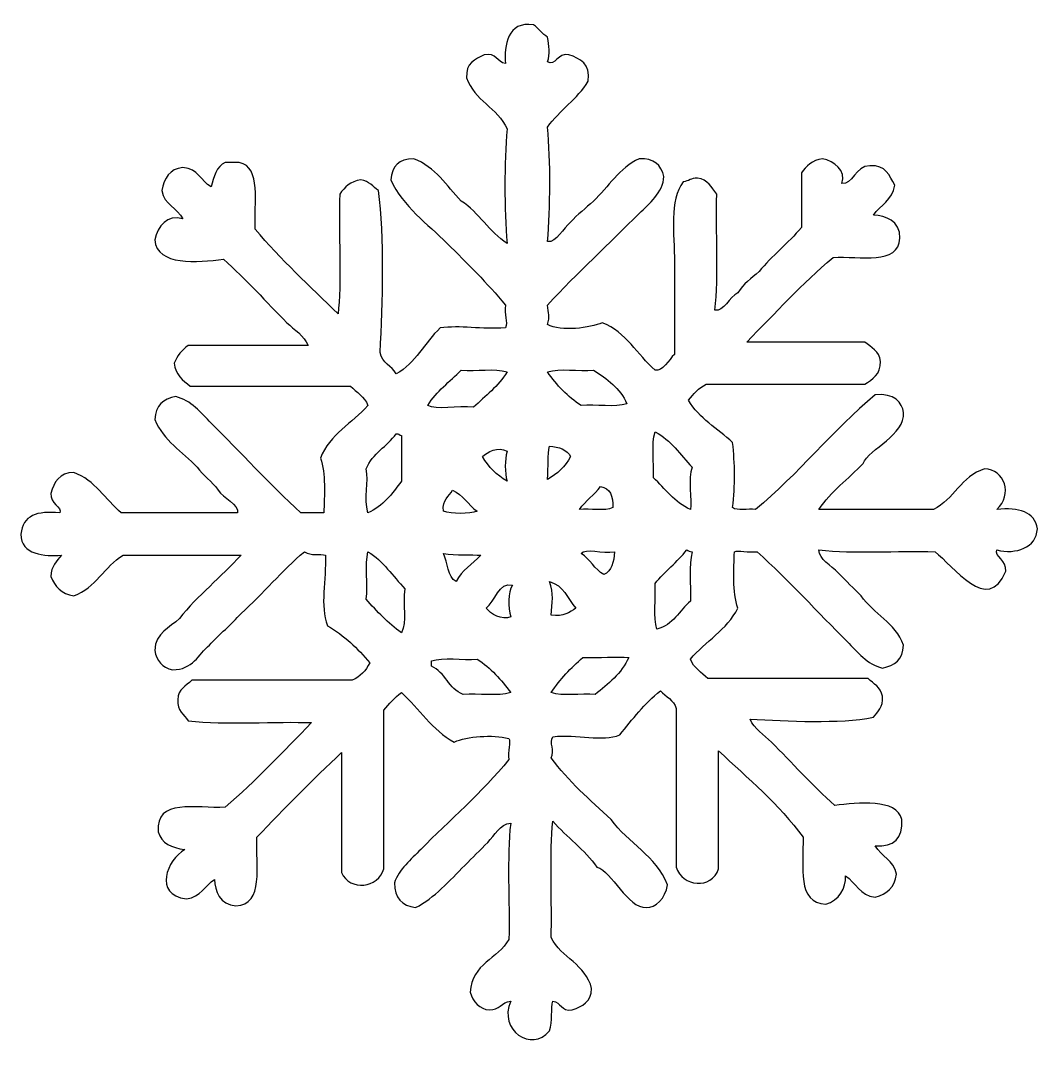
# Model space of a CAD drawing. Header units: centimetres. Extents: x -162 to 48, y -78 to 11.
# Drawn here: x 37.61 to 47.25, y -25.77 to -15.99 of the extents above; entities that cross this region are included whole.
import ezdxf

# ---------------------------------------------------------------- set-up
doc = ezdxf.new("R2010")
doc.units = ezdxf.units.CM
doc.header["$MEASUREMENT"] = 0
doc.layers.add('layer 1', color=7, linetype='Continuous')

msp = doc.modelspace()

# ---------------------------------------------------------------- linework, layer by layer
at = {"layer": 'layer 1', "color": 140}
for points, knots in [([(42.60287, -16.38323), (42.67489, -16.43207), (42.70093, -16.29164), (42.80388, -16.3161), (42.80388, -16.3161), (42.91228, -16.35193), (43.01006, -16.39911), (42.98753, -16.5666), (42.98753, -16.5666), (42.88532, -16.7376), (42.71561, -16.84083), (42.60287, -17.00112), (42.60287, -17.00112), (42.6315, -17.32752), (42.62928, -17.76001), (42.60287, -18.08677), (42.60287, -18.08677), (42.68172, -18.09813), (42.7543, -17.95972), (42.8205, -17.90275), (42.8205, -17.90275), (42.88495, -17.82842), (42.96574, -17.77016), (43.03711, -17.70202), (43.03711, -17.70202), (43.183, -17.5698), (43.27912, -17.38707), (43.47126, -17.30176), (43.47126, -17.30176), (43.61299, -17.29363), (43.6791, -17.36067), (43.70551, -17.46851), (43.70551, -17.46851), (43.69794, -17.62391), (43.56277, -17.72778), (43.47126, -17.81928), (43.47126, -17.81928), (43.18725, -18.10339), (42.88495, -18.3815), (42.60287, -18.6874), (42.60287, -18.6874), (42.61072, -18.7656), (42.62531, -18.79912), (42.60287, -18.87142), (42.60287, -18.87142), (42.72992, -18.94113), (43.00812, -18.9066), (43.12077, -18.8548), (43.12077, -18.8548), (43.34883, -18.94436), (43.4527, -19.1571), (43.62177, -19.30529), (43.62177, -19.30529), (43.69018, -19.32385), (43.75103, -19.20529), (43.80551, -19.15516), (43.80551, -19.15516), (43.80551, -19.15516), (43.80551, -18.28677), (43.80551, -18.28677), (43.80551, -18.28677), (43.80551, -18.00146), (43.75436, -17.69722), (43.88889, -17.51902), (43.88889, -17.51902), (43.94198, -17.51606), (43.96275, -17.48088), (44.0224, -17.48513), (44.0224, -17.48513), (44.12276, -17.49649), (44.15563, -17.57442), (44.20642, -17.63526), (44.20642, -17.63526), (44.19469, -17.99749), (44.22793, -18.40366), (44.18915, -18.73753), (44.18915, -18.73753), (44.27188, -18.75452), (44.32433, -18.60855), (44.40641, -18.57078), (44.40641, -18.57078), (44.45692, -18.48768), (44.53642, -18.43367), (44.60677, -18.37042), (44.60677, -18.37042), (44.73124, -18.22158), (44.88331, -18.10145), (45.00805, -17.95289), (45.00805, -17.95289), (45.00805, -17.95289), (45.00805, -17.43499), (45.00805, -17.43499), (45.00805, -17.43499), (45.05496, -17.3711), (45.10906, -17.31413), (45.20805, -17.30176), (45.20805, -17.30176), (45.3182, -17.32226), (45.4374, -17.41348), (45.39142, -17.53564), (45.39142, -17.53564), (45.49308, -17.55484), (45.51884, -17.36464), (45.65891, -17.36824), (45.65891, -17.36824), (45.80802, -17.35845), (45.84385, -17.46168), (45.89279, -17.55189), (45.89279, -17.55189), (45.87349, -17.69454), (45.75761, -17.73988), (45.69242, -17.8359), (45.69242, -17.8359), (45.80544, -17.84274), (45.94588, -17.88382), (45.94255, -18.05316), (45.94255, -18.05316), (45.93018, -18.31317), (45.5651, -18.22093), (45.30841, -18.23691), (45.30841, -18.23691), (45.01655, -18.48482), (44.75922, -18.76754), (44.49016, -19.03817), (44.49016, -19.03817), (44.79827, -19.03983), (45.24581, -19.03752), (45.60905, -19.03817), (45.60905, -19.03817), (45.67026, -19.0884), (45.74847, -19.12164), (45.7589, -19.22191), (45.7589, -19.22191), (45.76214, -19.3473), (45.68199, -19.38968), (45.60905, -19.43917), (45.60905, -19.43917), (45.60905, -19.43917), (44.10614, -19.43917), (44.10614, -19.43917), (44.10614, -19.43917), (44.03283, -19.47177), (43.98657, -19.53104), (43.93902, -19.58931), (43.93902, -19.58931), (44.03579, -19.7652), (44.21814, -19.85578), (44.35627, -19.99031), (44.35627, -19.99031), (44.37945, -20.19224), (44.38074, -20.39556), (44.35627, -20.60792), (44.35627, -20.60792), (44.40087, -20.64079), (44.50253, -20.61799), (44.57353, -20.62482), (44.57353, -20.62482), (44.98008, -20.29094), (45.30352, -19.87406), (45.70932, -19.53954), (45.70932, -19.53954), (45.88752, -19.51932), (45.96767, -19.61414), (45.97616, -19.70629), (45.97616, -19.70629), (45.99565, -19.91635), (45.65272, -20.04958), (45.5927, -20.19067), (45.5927, -20.19067), (45.45273, -20.33499), (45.28884, -20.45576), (45.17481, -20.62482), (45.17481, -20.62482), (45.17481, -20.62482), (46.25981, -20.62482), (46.25981, -20.62482), (46.25981, -20.62482), (46.45565, -20.53101), (46.52333, -20.30923), (46.74483, -20.24081), (46.74483, -20.24081), (46.93375, -20.24182), (47.01712, -20.48706), (46.86145, -20.62482), (46.86145, -20.62482), (47.07022, -20.60561), (47.22072, -20.64402), (47.24546, -20.80884), (47.24546, -20.80884), (47.23734, -20.98806), (47.04058, -21.05481), (46.86145, -21.00883), (46.86145, -21.00883), (46.83412, -21.07079), (46.95951, -21.10661), (46.9452, -21.20956), (46.9452, -21.20956), (46.77909, -21.63069), (46.44189, -21.15481), (46.2768, -21.02582), (46.2768, -21.02582), (45.91421, -21.01539), (45.5097, -21.04696), (45.17481, -21.00883), (45.17481, -21.00883), (45.17813, -21.09876), (45.28884, -21.1561), (45.35855, -21.22618), (45.35855, -21.22618), (45.43186, -21.2994), (45.50711, -21.38019), (45.57553, -21.44307), (45.57553, -21.44307), (45.69242, -21.61574), (45.90091, -21.6968), (45.97616, -21.91083), (45.97616, -21.91083), (45.97284, -22.04628), (45.89343, -22.1063), (45.77617, -22.12809), (45.77617, -22.12809), (45.63481, -22.09587), (45.53638, -21.97177), (45.44229, -21.87731), (45.44229, -21.87731), (45.16705, -21.60272), (44.8882, -21.2994), (44.58978, -21.02582), (44.58978, -21.02582), (44.51038, -21.0369), (44.40641, -21.00855), (44.37317, -21.02582), (44.37317, -21.02582), (44.368, -21.19027), (44.35332, -21.40854), (44.40641, -21.56034), (44.40641, -21.56034), (44.30254, -21.76753), (44.0983, -21.87565), (43.95592, -22.04434), (43.95592, -22.04434), (43.98851, -22.12874), (44.0621, -22.1714), (44.12276, -22.22809), (44.12276, -22.22809), (44.12276, -22.22809), (45.64229, -22.22809), (45.64229, -22.22809), (45.64229, -22.22809), (45.69178, -22.27822), (45.76278, -22.30759), (45.77617, -22.39521), (45.77617, -22.39521), (45.7866, -22.50075), (45.72954, -22.53814), (45.69242, -22.59548), (45.69242, -22.59548), (45.36898, -22.65808), (44.87352, -22.63131), (44.52303, -22.6121), (44.52303, -22.6121), (44.56051, -22.70785), (44.65626, -22.76196), (44.72404, -22.82936), (44.72404, -22.82936), (44.91489, -23.02058), (45.11063, -23.23978), (45.32466, -23.43072), (45.32466, -23.43072), (45.54192, -23.40589), (45.91421, -23.3623), (45.95982, -23.56424), (45.95982, -23.56424), (45.97127, -23.74272), (45.88752, -23.82609), (45.70932, -23.81437), (45.70932, -23.81437), (45.76703, -23.91215), (45.88494, -23.95056), (45.90931, -24.08149), (45.90931, -24.08149), (45.89473, -24.20623), (45.81947, -24.26975), (45.70932, -24.29911), (45.70932, -24.29911), (45.56085, -24.286), (45.52567, -24.15932), (45.42567, -24.09838), (45.42567, -24.09838), (45.43408, -24.21435), (45.36575, -24.33429), (45.24165, -24.3655), (45.24165, -24.3655), (44.96346, -24.35996), (45.02957, -24.01011), (45.0244, -23.73136), (45.0244, -23.73136), (44.79569, -23.41992), (44.50253, -23.17275), (44.22276, -22.91274), (44.22276, -22.91274), (44.22276, -22.91274), (44.22276, -24.032), (44.22276, -24.032), (44.22276, -24.032), (44.16053, -24.22968), (43.87614, -24.20263), (43.82204, -24.01501), (43.82204, -24.01501), (43.82471, -23.50921), (43.82111, -23.04505), (43.82204, -22.5121), (43.82204, -22.5121), (43.79766, -22.43104), (43.72306, -22.39909), (43.6719, -22.34498), (43.6719, -22.34498), (43.52112, -22.4616), (43.40682, -22.61441), (43.28752, -22.76233), (43.28752, -22.76233), (43.12077, -22.82807), (42.88172, -22.75475), (42.65338, -22.77885), (42.65338, -22.77885), (42.61589, -22.84044), (42.67323, -22.90692), (42.63639, -22.97986), (42.63639, -22.97986), (42.79899, -23.201), (43.00415, -23.38022), (43.20414, -23.56424), (43.20414, -23.56424), (43.36702, -23.78537), (43.62924, -23.90753), (43.73838, -24.18213), (43.73838, -24.18213), (43.72112, -24.31767), (43.62629, -24.3981), (43.53839, -24.39911), (43.53839, -24.39911), (43.35788, -24.40133), (43.21522, -24.0584), (43.07091, -24.01501), (43.07091, -24.01501), (42.953, -23.84927), (42.78468, -23.7333), (42.65338, -23.58086), (42.65338, -23.58086), (42.6182, -23.85702), (42.64682, -24.38184), (42.63639, -24.68313), (42.63639, -24.68313), (42.73288, -24.87629), (42.96473, -24.9339), (43.02049, -25.16714), (43.02049, -25.16714), (43.01717, -25.29188), (42.9325, -25.33555), (42.83703, -25.36778), (42.83703, -25.36778), (42.72992, -25.38541), (42.73057, -25.29585), (42.65338, -25.2844), (42.65338, -25.2844), (42.6302, -25.35309), (42.65532, -25.4746), (42.61977, -25.56814), (42.61977, -25.56814), (42.45237, -25.77109), (42.13253, -25.56454), (42.25275, -25.2844), (42.25275, -25.2844), (42.16863, -25.29613), (42.14195, -25.37101), (42.05174, -25.36778), (42.05174, -25.36778), (41.95987, -25.36454), (41.89542, -25.29123), (41.86836, -25.20065), (41.86836, -25.20065), (41.88563, -24.92836), (42.13124, -24.88506), (42.23548, -24.69975), (42.23548, -24.69975), (42.24619, -24.33716), (42.21424, -23.93228), (42.25275, -23.59748), (42.25275, -23.59748), (42.15275, -23.60496), (42.10224, -23.71474), (42.03549, -23.78113), (42.03549, -23.78113), (41.9631, -23.85352), (41.8908, -23.92581), (41.81823, -23.99839), (41.81823, -23.99839), (41.67354, -24.14307), (41.53089, -24.30752), (41.35047, -24.39911), (41.35047, -24.39911), (41.22471, -24.37981), (41.14983, -24.31084), (41.15048, -24.16523), (41.15048, -24.16523), (41.19313, -24.03495), (41.31003, -23.9404), (41.40061, -23.84798), (41.40061, -23.84798), (41.67031, -23.57301), (41.98101, -23.3082), (42.23548, -22.99611), (42.23548, -22.99611), (42.22375, -22.91994), (42.25469, -22.82714), (42.23548, -22.79584), (42.23548, -22.79584), (42.0775, -22.75679), (41.83873, -22.77599), (41.71786, -22.82936), (41.71786, -22.82936), (41.50448, -22.71994), (41.38888, -22.51275), (41.21723, -22.3616), (41.21723, -22.3616), (41.15398, -22.41054), (41.09868, -22.46584), (41.05011, -22.52872), (41.05011, -22.52872), (41.05011, -22.52872), (41.05011, -24.032), (41.05011, -24.032), (41.05011, -24.032), (41.00191, -24.21343), (40.72371, -24.24861), (40.64911, -24.06487), (40.64911, -24.06487), (40.64911, -24.06487), (40.64911, -22.92973), (40.64911, -22.92973), (40.64911, -22.92973), (40.37451, -23.18927), (40.10813, -23.45704), (39.84757, -23.73136), (39.84757, -23.73136), (39.83584, -24.00328), (39.91885, -24.3704), (39.64748, -24.38249), (39.64748, -24.38249), (39.49966, -24.37427), (39.44463, -24.24141), (39.44656, -24.13199), (39.44656, -24.13199), (39.35506, -24.19025), (39.31333, -24.29939), (39.17945, -24.31564), (39.17945, -24.31564), (38.85665, -24.27594), (39.00032, -23.94529), (39.16255, -23.84798), (39.16255, -23.84798), (39.04067, -23.83099), (38.94067, -23.79193), (38.9127, -23.68085), (38.9127, -23.68085), (38.88112, -23.36), (39.27298, -23.46295), (39.54721, -23.44725), (39.54721, -23.44725), (39.83713, -23.19712), (40.09862, -22.91929), (40.36546, -22.64571), (40.36546, -22.64571), (40.04424, -22.63334), (39.54462, -22.66778), (39.19671, -22.62872), (39.19671, -22.62872), (39.15729, -22.56815), (39.08988, -22.53491), (39.09635, -22.42845), (39.09635, -22.42845), (39.09838, -22.32448), (39.17843, -22.29946), (39.22958, -22.24471), (39.22958, -22.24471), (39.22958, -22.24471), (40.7491, -22.24471), (40.7491, -22.24471), (40.7491, -22.24471), (40.82639, -22.20981), (40.88206, -22.1545), (40.91623, -22.07795), (40.91623, -22.07795), (40.80321, -21.94047), (40.67395, -21.81961), (40.51596, -21.72709), (40.51596, -21.72709), (40.44358, -21.5379), (40.50258, -21.29359), (40.49897, -21.05934), (40.49897, -21.05934), (40.44561, -21.04272), (40.35863, -21.06949), (40.29834, -21.02582), (40.29834, -21.02582), (40.08274, -21.20495), (39.90712, -21.42553), (39.69706, -21.61047), (39.69706, -21.61047), (39.60455, -21.71795), (39.49218, -21.80594), (39.3967, -21.91083), (39.3967, -21.91083), (39.29089, -21.99938), (39.24195, -22.146), (39.04621, -22.14471), (39.04621, -22.14471), (38.95111, -22.12218), (38.89543, -22.06096), (38.87881, -21.96097), (38.87881, -21.96097), (38.88629, -21.79034), (39.02211, -21.74796), (39.11297, -21.66006), (39.11297, -21.66006), (39.28627, -21.43855), (39.5088, -21.26589), (39.69706, -21.05934), (39.69706, -21.05934), (39.38821, -21.05675), (38.94233, -21.06063), (38.57817, -21.05934), (38.57817, -21.05934), (38.40228, -21.16718), (38.31918, -21.36819), (38.11069, -21.44307), (38.11069, -21.44307), (37.9938, -21.42682), (37.93129, -21.35545), (37.8938, -21.2597), (37.8938, -21.2597), (37.89509, -21.161), (37.95013, -21.11538), (37.9938, -21.05934), (37.9938, -21.05934), (37.83877, -21.07042), (37.60748, -21.05611), (37.61006, -20.8587), (37.61006, -20.8587), (37.6241, -20.68345), (37.76444, -20.63461), (37.97755, -20.65843), (37.97755, -20.65843), (38.00682, -20.60626), (37.88337, -20.56296), (37.8938, -20.47469), (37.8938, -20.47469), (37.92243, -20.36389), (37.97589, -20.27829), (38.11069, -20.27405), (38.11069, -20.27405), (38.31272, -20.35087), (38.41271, -20.52879), (38.56155, -20.65843), (38.56155, -20.65843), (38.56155, -20.65843), (39.66382, -20.65843), (39.66382, -20.65843), (39.66382, -20.65843), (39.67915, -20.57597), (39.52542, -20.51836), (39.48045, -20.44117), (39.48045, -20.44117), (39.42311, -20.35908), (39.33678, -20.30627), (39.27981, -20.22419), (39.27981, -20.22419), (39.14039, -20.07922), (38.96256, -19.97341), (38.87881, -19.77305), (38.87881, -19.77305), (38.88564, -19.64083), (38.95766, -19.57342), (39.07945, -19.55616), (39.07945, -19.55616), (39.22053, -19.58838), (39.31887, -19.71211), (39.41332, -19.80656), (39.41332, -19.80656), (39.6882, -20.08116), (39.96677, -20.38411), (40.2651, -20.65843), (40.2651, -20.65843), (40.2651, -20.65843), (40.48208, -20.65843), (40.48208, -20.65843), (40.48208, -20.65843), (40.48633, -20.49583), (40.50221, -20.28217), (40.44912, -20.14044), (40.44912, -20.14044), (40.53646, -19.91053), (40.75206, -19.80924), (40.89961, -19.63953), (40.89961, -19.63953), (40.86738, -19.55514), (40.79278, -19.51276), (40.73285, -19.45616), (40.73285, -19.45616), (40.73285, -19.45616), (39.21333, -19.45616), (39.21333, -19.45616), (39.21333, -19.45616), (39.14491, -19.40141), (39.07585, -19.34767), (39.06283, -19.23853), (39.06283, -19.23853), (39.09247, -19.16854), (39.13577, -19.11148), (39.19671, -19.07178), (39.19671, -19.07178), (39.19671, -19.07178), (40.33185, -19.07178), (40.33185, -19.07178), (40.33185, -19.07178), (40.2951, -18.97566), (40.19899, -18.92229), (40.13121, -18.8548), (40.13121, -18.8548), (39.94036, -18.6633), (39.74462, -18.4441), (39.53022, -18.25353), (39.53022, -18.25353), (39.28332, -18.28575), (38.89968, -18.31871), (38.87881, -18.06978), (38.87881, -18.06978), (38.90946, -17.94015), (38.99312, -17.8275), (39.14593, -17.86951), (39.14593, -17.86951), (39.0909, -17.76887), (38.96874, -17.73563), (38.94594, -17.60239), (38.94594, -17.60239), (38.96902, -17.48615), (39.01888, -17.39686), (39.14593, -17.38513), (39.14593, -17.38513), (39.29154, -17.3903), (39.31656, -17.51514), (39.41332, -17.56888), (39.41332, -17.56888), (39.43641, -17.4698), (39.46577, -17.37636), (39.54721, -17.33527), (39.54721, -17.33527), (39.54721, -17.33527), (39.68044, -17.33527), (39.68044, -17.33527), (39.68044, -17.33527), (39.89179, -17.38513), (39.81922, -17.72003), (39.83095, -17.96951), (39.83095, -17.96951), (40.07489, -18.25454), (40.3469, -18.51113), (40.61596, -18.77114), (40.61596, -18.77114), (40.65179, -18.5043), (40.62048, -17.96849), (40.63249, -17.63526), (40.63249, -17.63526), (40.67976, -17.57146), (40.73387, -17.5144), (40.83257, -17.50203), (40.83257, -17.50203), (40.9117, -17.51218), (40.94688, -17.56657), (40.99997, -17.60239), (40.99997, -17.60239), (41.06313, -18.04633), (41.03543, -18.66755), (41.01659, -19.13854), (41.01659, -19.13854), (41.03257, -19.24019), (41.12665, -19.26263), (41.1671, -19.3389), (41.1671, -19.3389), (41.35204, -19.24047), (41.43745, -19.04149), (41.58463, -18.90503), (41.58463, -18.90503), (41.7716, -18.87696), (41.97842, -18.91998), (42.20224, -18.90503), (42.20224, -18.90503), (42.22929, -18.84603), (42.18821, -18.78121), (42.20224, -18.6874), (42.20224, -18.6874), (42.03216, -18.48057), (41.84002, -18.29231), (41.6511, -18.10339), (41.6511, -18.10339), (41.46478, -17.91669), (41.23256, -17.7565), (41.11659, -17.50203), (41.11659, -17.50203), (41.12832, -17.37405), (41.19018, -17.29686), (41.33385, -17.30176), (41.33385, -17.30176), (41.54197, -17.37729), (41.64261, -17.56066), (41.78462, -17.70202), (41.78462, -17.70202), (41.9547, -17.81088), (42.04749, -17.99684), (42.21886, -18.10339), (42.21886, -18.10339), (42.19375, -17.77764), (42.18922, -17.34248), (42.21886, -17.01774), (42.21886, -17.01774), (42.12828, -16.81904), (41.90871, -16.74896), (41.83512, -16.53336), (41.83512, -16.53336), (41.82404, -16.39459), (41.91721, -16.35978), (42.00188, -16.3161), (42.00188, -16.3161), (42.11914, -16.29394), (42.12339, -16.38388), (42.20224, -16.39948), (42.20224, -16.39948), (42.19116, -16.23005), (42.21886, -15.99202), (42.46964, -16.03236), (42.46964, -16.03236), (42.51913, -16.06625), (42.55209, -16.11703), (42.60287, -16.14935), (42.60287, -16.14935), (42.61561, -16.23107), (42.62891, -16.30502), (42.60287, -16.38323)], [0, 0, 0, 0, 0.0053191, 0.0053191, 0.0053191, 0.0053191, 0.0106383, 0.0106383, 0.0106383, 0.0106383, 0.0159574, 0.0159574, 0.0159574, 0.0159574, 0.0212766, 0.0212766, 0.0212766, 0.0212766, 0.0265957, 0.0265957, 0.0265957, 0.0265957, 0.0319149, 0.0319149, 0.0319149, 0.0319149, 0.037234, 0.037234, 0.037234, 0.037234, 0.0425532, 0.0425532, 0.0425532, 0.0425532, 0.0478723, 0.0478723, 0.0478723, 0.0478723, 0.0531915, 0.0531915, 0.0531915, 0.0531915, 0.0585106, 0.0585106, 0.0585106, 0.0585106, 0.0638298, 0.0638298, 0.0638298, 0.0638298, 0.0691489, 0.0691489, 0.0691489, 0.0691489, 0.0744681, 0.0744681, 0.0744681, 0.0744681, 0.0797872, 0.0797872, 0.0797872, 0.0797872, 0.0851064, 0.0851064, 0.0851064, 0.0851064, 0.0904255, 0.0904255, 0.0904255, 0.0904255, 0.0957447, 0.0957447, 0.0957447, 0.0957447, 0.1010638, 0.1010638, 0.1010638, 0.1010638, 0.106383, 0.106383, 0.106383, 0.106383, 0.1117021, 0.1117021, 0.1117021, 0.1117021, 0.1170213, 0.1170213, 0.1170213, 0.1170213, 0.1223404, 0.1223404, 0.1223404, 0.1223404, 0.1276596, 0.1276596, 0.1276596, 0.1276596, 0.1329787, 0.1329787, 0.1329787, 0.1329787, 0.1382979, 0.1382979, 0.1382979, 0.1382979, 0.143617, 0.143617, 0.143617, 0.143617, 0.1489362, 0.1489362, 0.1489362, 0.1489362, 0.1542553, 0.1542553, 0.1542553, 0.1542553, 0.1595745, 0.1595745, 0.1595745, 0.1595745, 0.1648936, 0.1648936, 0.1648936, 0.1648936, 0.1702128, 0.1702128, 0.1702128, 0.1702128, 0.1755319, 0.1755319, 0.1755319, 0.1755319, 0.1808511, 0.1808511, 0.1808511, 0.1808511, 0.1861702, 0.1861702, 0.1861702, 0.1861702, 0.1914894, 0.1914894, 0.1914894, 0.1914894, 0.1968085, 0.1968085, 0.1968085, 0.1968085, 0.2021277, 0.2021277, 0.2021277, 0.2021277, 0.2074468, 0.2074468, 0.2074468, 0.2074468, 0.212766, 0.212766, 0.212766, 0.212766, 0.2180851, 0.2180851, 0.2180851, 0.2180851, 0.2234043, 0.2234043, 0.2234043, 0.2234043, 0.2287234, 0.2287234, 0.2287234, 0.2287234, 0.2340426, 0.2340426, 0.2340426, 0.2340426, 0.2393617, 0.2393617, 0.2393617, 0.2393617, 0.2446809, 0.2446809, 0.2446809, 0.2446809, 0.25, 0.25, 0.25, 0.25, 0.2553191, 0.2553191, 0.2553191, 0.2553191, 0.2606383, 0.2606383, 0.2606383, 0.2606383, 0.2659574, 0.2659574, 0.2659574, 0.2659574, 0.2712766, 0.2712766, 0.2712766, 0.2712766, 0.2765957, 0.2765957, 0.2765957, 0.2765957, 0.2819149, 0.2819149, 0.2819149, 0.2819149, 0.287234, 0.287234, 0.287234, 0.287234, 0.2925532, 0.2925532, 0.2925532, 0.2925532, 0.2978723, 0.2978723, 0.2978723, 0.2978723, 0.3031915, 0.3031915, 0.3031915, 0.3031915, 0.3085106, 0.3085106, 0.3085106, 0.3085106, 0.3138298, 0.3138298, 0.3138298, 0.3138298, 0.3191489, 0.3191489, 0.3191489, 0.3191489, 0.3244681, 0.3244681, 0.3244681, 0.3244681, 0.3297872, 0.3297872, 0.3297872, 0.3297872, 0.3351064, 0.3351064, 0.3351064, 0.3351064, 0.3404255, 0.3404255, 0.3404255, 0.3404255, 0.3457447, 0.3457447, 0.3457447, 0.3457447, 0.3510638, 0.3510638, 0.3510638, 0.3510638, 0.356383, 0.356383, 0.356383, 0.356383, 0.3617021, 0.3617021, 0.3617021, 0.3617021, 0.3670213, 0.3670213, 0.3670213, 0.3670213, 0.3723404, 0.3723404, 0.3723404, 0.3723404, 0.3776596, 0.3776596, 0.3776596, 0.3776596, 0.3829787, 0.3829787, 0.3829787, 0.3829787, 0.3882979, 0.3882979, 0.3882979, 0.3882979, 0.393617, 0.393617, 0.393617, 0.393617, 0.3989362, 0.3989362, 0.3989362, 0.3989362, 0.4042553, 0.4042553, 0.4042553, 0.4042553, 0.4095745, 0.4095745, 0.4095745, 0.4095745, 0.4148936, 0.4148936, 0.4148936, 0.4148936, 0.4202128, 0.4202128, 0.4202128, 0.4202128, 0.4255319, 0.4255319, 0.4255319, 0.4255319, 0.4308511, 0.4308511, 0.4308511, 0.4308511, 0.4361702, 0.4361702, 0.4361702, 0.4361702, 0.4414894, 0.4414894, 0.4414894, 0.4414894, 0.4468085, 0.4468085, 0.4468085, 0.4468085, 0.4521277, 0.4521277, 0.4521277, 0.4521277, 0.4574468, 0.4574468, 0.4574468, 0.4574468, 0.462766, 0.462766, 0.462766, 0.462766, 0.4680851, 0.4680851, 0.4680851, 0.4680851, 0.4734043, 0.4734043, 0.4734043, 0.4734043, 0.4787234, 0.4787234, 0.4787234, 0.4787234, 0.4840426, 0.4840426, 0.4840426, 0.4840426, 0.4893617, 0.4893617, 0.4893617, 0.4893617, 0.4946809, 0.4946809, 0.4946809, 0.4946809, 0.5, 0.5, 0.5, 0.5, 0.5053191, 0.5053191, 0.5053191, 0.5053191, 0.5106383, 0.5106383, 0.5106383, 0.5106383, 0.5159574, 0.5159574, 0.5159574, 0.5159574, 0.5212766, 0.5212766, 0.5212766, 0.5212766, 0.5265957, 0.5265957, 0.5265957, 0.5265957, 0.5319149, 0.5319149, 0.5319149, 0.5319149, 0.537234, 0.537234, 0.537234, 0.537234, 0.5425532, 0.5425532, 0.5425532, 0.5425532, 0.5478723, 0.5478723, 0.5478723, 0.5478723, 0.5531915, 0.5531915, 0.5531915, 0.5531915, 0.5585106, 0.5585106, 0.5585106, 0.5585106, 0.5638298, 0.5638298, 0.5638298, 0.5638298, 0.5691489, 0.5691489, 0.5691489, 0.5691489, 0.5744681, 0.5744681, 0.5744681, 0.5744681, 0.5797872, 0.5797872, 0.5797872, 0.5797872, 0.5851064, 0.5851064, 0.5851064, 0.5851064, 0.5904255, 0.5904255, 0.5904255, 0.5904255, 0.5957447, 0.5957447, 0.5957447, 0.5957447, 0.6010638, 0.6010638, 0.6010638, 0.6010638, 0.606383, 0.606383, 0.606383, 0.606383, 0.6117021, 0.6117021, 0.6117021, 0.6117021, 0.6170213, 0.6170213, 0.6170213, 0.6170213, 0.6223404, 0.6223404, 0.6223404, 0.6223404, 0.6276596, 0.6276596, 0.6276596, 0.6276596, 0.6329787, 0.6329787, 0.6329787, 0.6329787, 0.6382979, 0.6382979, 0.6382979, 0.6382979, 0.643617, 0.643617, 0.643617, 0.643617, 0.6489362, 0.6489362, 0.6489362, 0.6489362, 0.6542553, 0.6542553, 0.6542553, 0.6542553, 0.6595745, 0.6595745, 0.6595745, 0.6595745, 0.6648936, 0.6648936, 0.6648936, 0.6648936, 0.6702128, 0.6702128, 0.6702128, 0.6702128, 0.6755319, 0.6755319, 0.6755319, 0.6755319, 0.6808511, 0.6808511, 0.6808511, 0.6808511, 0.6861702, 0.6861702, 0.6861702, 0.6861702, 0.6914894, 0.6914894, 0.6914894, 0.6914894, 0.6968085, 0.6968085, 0.6968085, 0.6968085, 0.7021277, 0.7021277, 0.7021277, 0.7021277, 0.7074468, 0.7074468, 0.7074468, 0.7074468, 0.712766, 0.712766, 0.712766, 0.712766, 0.7180851, 0.7180851, 0.7180851, 0.7180851, 0.7234043, 0.7234043, 0.7234043, 0.7234043, 0.7287234, 0.7287234, 0.7287234, 0.7287234, 0.7340426, 0.7340426, 0.7340426, 0.7340426, 0.7393617, 0.7393617, 0.7393617, 0.7393617, 0.7446809, 0.7446809, 0.7446809, 0.7446809, 0.75, 0.75, 0.75, 0.75, 0.7553191, 0.7553191, 0.7553191, 0.7553191, 0.7606383, 0.7606383, 0.7606383, 0.7606383, 0.7659574, 0.7659574, 0.7659574, 0.7659574, 0.7712766, 0.7712766, 0.7712766, 0.7712766, 0.7765957, 0.7765957, 0.7765957, 0.7765957, 0.7819149, 0.7819149, 0.7819149, 0.7819149, 0.787234, 0.787234, 0.787234, 0.787234, 0.7925532, 0.7925532, 0.7925532, 0.7925532, 0.7978723, 0.7978723, 0.7978723, 0.7978723, 0.8031915, 0.8031915, 0.8031915, 0.8031915, 0.8085106, 0.8085106, 0.8085106, 0.8085106, 0.8138298, 0.8138298, 0.8138298, 0.8138298, 0.8191489, 0.8191489, 0.8191489, 0.8191489, 0.8244681, 0.8244681, 0.8244681, 0.8244681, 0.8297872, 0.8297872, 0.8297872, 0.8297872, 0.8351064, 0.8351064, 0.8351064, 0.8351064, 0.8404255, 0.8404255, 0.8404255, 0.8404255, 0.8457447, 0.8457447, 0.8457447, 0.8457447, 0.8510638, 0.8510638, 0.8510638, 0.8510638, 0.856383, 0.856383, 0.856383, 0.856383, 0.8617021, 0.8617021, 0.8617021, 0.8617021, 0.8670213, 0.8670213, 0.8670213, 0.8670213, 0.8723404, 0.8723404, 0.8723404, 0.8723404, 0.8776596, 0.8776596, 0.8776596, 0.8776596, 0.8829787, 0.8829787, 0.8829787, 0.8829787, 0.8882979, 0.8882979, 0.8882979, 0.8882979, 0.893617, 0.893617, 0.893617, 0.893617, 0.8989362, 0.8989362, 0.8989362, 0.8989362, 0.9042553, 0.9042553, 0.9042553, 0.9042553, 0.9095745, 0.9095745, 0.9095745, 0.9095745, 0.9148936, 0.9148936, 0.9148936, 0.9148936, 0.9202128, 0.9202128, 0.9202128, 0.9202128, 0.9255319, 0.9255319, 0.9255319, 0.9255319, 0.9308511, 0.9308511, 0.9308511, 0.9308511, 0.9361702, 0.9361702, 0.9361702, 0.9361702, 0.9414894, 0.9414894, 0.9414894, 0.9414894, 0.9468085, 0.9468085, 0.9468085, 0.9468085, 0.9521277, 0.9521277, 0.9521277, 0.9521277, 0.9574468, 0.9574468, 0.9574468, 0.9574468, 0.962766, 0.962766, 0.962766, 0.962766, 0.9680851, 0.9680851, 0.9680851, 0.9680851, 0.9734043, 0.9734043, 0.9734043, 0.9734043, 0.9787234, 0.9787234, 0.9787234, 0.9787234, 0.9840426, 0.9840426, 0.9840426, 0.9840426, 0.9893617, 0.9893617, 0.9893617, 0.9893617, 1, 1, 1, 1]), ([(41.78462, -19.30529), (41.6752, -19.41341), (41.54917, -19.50436), (41.46773, -19.63953), (41.46773, -19.63953), (41.54686, -19.68644), (41.75046, -19.64046), (41.90123, -19.65643), (41.90123, -19.65643), (42.01139, -19.54933), (42.13678, -19.45708), (42.21886, -19.32228), (42.21886, -19.32228), (42.10584, -19.28507), (41.92533, -19.31545), (41.78462, -19.30529)], [0, 0, 0, 0, 0.2, 0.2, 0.2, 0.2, 0.4, 0.4, 0.4, 0.4, 0.6, 0.6, 0.6, 0.6, 1, 1, 1, 1]), ([(43.03711, -19.30529), (42.8964, -19.31545), (42.71626, -19.28507), (42.60287, -19.32228), (42.60287, -19.32228), (42.68819, -19.44896), (42.79372, -19.55477), (42.92013, -19.63953), (42.92013, -19.63953), (43.06084, -19.62975), (43.24126, -19.66003), (43.35465, -19.62291), (43.35465, -19.62291), (43.28918, -19.47666), (43.16897, -19.3858), (43.03711, -19.30529)], [0, 0, 0, 0, 0.2, 0.2, 0.2, 0.2, 0.4, 0.4, 0.4, 0.4, 0.6, 0.6, 0.6, 0.6, 1, 1, 1, 1]), ([(41.21723, -20.35742), (41.21723, -20.35742), (41.21723, -19.92355), (41.21723, -19.92355), (41.21723, -19.92355), (41.19535, -19.92253), (41.19406, -19.90204), (41.1671, -19.90693), (41.1671, -19.90693), (41.08335, -20.02909), (40.9407, -20.09261), (40.88336, -20.24081), (40.88336, -20.24081), (40.90847, -20.36167), (40.8612, -20.51374), (40.89961, -20.65843), (40.89961, -20.65843), (41.04226, -20.5949), (41.12961, -20.47662), (41.21723, -20.35742)], [0, 0, 0, 0, 0.1666667, 0.1666667, 0.1666667, 0.1666667, 0.3333333, 0.3333333, 0.3333333, 0.3333333, 0.5, 0.5, 0.5, 0.5, 0.6666667, 0.6666667, 0.6666667, 0.6666667, 1, 1, 1, 1]), ([(43.60515, -20.32418), (43.71752, -20.42907), (43.80579, -20.55779), (43.95592, -20.62482), (43.95592, -20.62482), (43.97189, -20.54209), (43.93284, -20.33037), (43.97254, -20.22419), (43.97254, -20.22419), (43.86054, -20.10794), (43.77356, -19.96685), (43.62177, -19.89003), (43.62177, -19.89003), (43.58493, -20.00305), (43.61493, -20.18384), (43.60515, -20.32418)], [0, 0, 0, 0, 0.2, 0.2, 0.2, 0.2, 0.4, 0.4, 0.4, 0.4, 0.6, 0.6, 0.6, 0.6, 1, 1, 1, 1]), ([(41.98526, -20.12391), (42.04232, -20.22252), (42.12016, -20.30073), (42.21886, -20.35742), (42.21886, -20.35742), (42.19605, -20.27562), (42.19605, -20.15577), (42.21886, -20.07368), (42.21886, -20.07368), (42.13382, -20.02355), (42.03022, -20.08052), (41.98526, -20.12391)], [0, 0, 0, 0, 0.25, 0.25, 0.25, 0.25, 0.5, 0.5, 0.5, 0.5, 1, 1, 1, 1]), ([(42.60287, -20.3408), (42.69631, -20.28937), (42.7687, -20.21698), (42.8205, -20.12391), (42.8205, -20.12391), (42.78855, -20.05577), (42.71035, -20.03361), (42.61977, -20.02382), (42.61977, -20.02382), (42.60352, -20.1144), (42.61007, -20.20886), (42.60287, -20.3408)], [0, 0, 0, 0, 0.25, 0.25, 0.25, 0.25, 0.5, 0.5, 0.5, 0.5, 1, 1, 1, 1]), ([(43.10415, -20.40793), (43.04718, -20.49001), (42.96085, -20.54246), (42.90388, -20.62482), (42.90388, -20.62482), (43.00609, -20.61605), (43.14551, -20.64402), (43.22113, -20.60792), (43.22113, -20.60792), (43.22335, -20.50008), (43.19768, -20.41993), (43.10415, -20.40793)], [0, 0, 0, 0, 0.25, 0.25, 0.25, 0.25, 0.5, 0.5, 0.5, 0.5, 1, 1, 1, 1]), ([(41.70124, -20.44117), (41.67326, -20.50793), (41.59801, -20.52676), (41.6175, -20.64144), (41.6175, -20.64144), (41.68785, -20.66683), (41.86606, -20.67145), (41.93512, -20.64144), (41.93512, -20.64144), (41.84879, -20.58318), (41.8029, -20.48447), (41.70124, -20.44117)], [0, 0, 0, 0, 0.25, 0.25, 0.25, 0.25, 0.5, 0.5, 0.5, 0.5, 1, 1, 1, 1]), ([(42.92013, -21.04244), (43.00877, -21.09359), (43.04653, -21.19451), (43.13739, -21.24271), (43.13739, -21.24271), (43.20811, -21.2079), (43.23249, -21.12646), (43.23775, -21.02582), (43.23775, -21.02582), (43.12732, -21.04798), (42.95826, -20.98575), (42.92013, -21.04244)], [0, 0, 0, 0, 0.25, 0.25, 0.25, 0.25, 0.5, 0.5, 0.5, 0.5, 1, 1, 1, 1]), ([(43.95592, -21.49321), (43.96146, -21.33754), (43.94133, -21.15583), (43.97254, -21.02582), (43.97254, -21.02582), (43.94946, -21.02647), (43.93579, -21.0177), (43.9224, -21.00883), (43.9224, -21.00883), (43.83118, -21.12388), (43.71327, -21.2115), (43.62177, -21.32646), (43.62177, -21.32646), (43.63183, -21.46653), (43.60127, -21.64731), (43.63839, -21.76033), (43.63839, -21.76033), (43.79212, -21.71933), (43.85241, -21.58443), (43.95592, -21.49321)], [0, 0, 0, 0, 0.1666667, 0.1666667, 0.1666667, 0.1666667, 0.3333333, 0.3333333, 0.3333333, 0.3333333, 0.5, 0.5, 0.5, 0.5, 0.6666667, 0.6666667, 0.6666667, 0.6666667, 1, 1, 1, 1]), ([(40.88336, -21.47659), (40.98465, -21.59228), (41.09184, -21.7017), (41.21723, -21.79385), (41.21723, -21.79385), (41.2742, -21.68508), (41.22573, -21.53624), (41.25047, -21.37659), (41.25047, -21.37659), (41.1345, -21.25868), (41.04559, -21.11344), (40.89961, -21.02582), (40.89961, -21.02582), (40.86905, -21.1441), (40.9009, -21.33791), (40.88336, -21.47659)], [0, 0, 0, 0, 0.2, 0.2, 0.2, 0.2, 0.4, 0.4, 0.4, 0.4, 0.6, 0.6, 0.6, 0.6, 1, 1, 1, 1]), ([(41.73476, -21.30956), (41.78757, -21.2007), (41.8908, -21.14271), (41.96836, -21.05934), (41.96836, -21.05934), (41.88757, -21.05186), (41.7306, -21.06294), (41.6175, -21.04244), (41.6175, -21.04244), (41.65498, -21.13394), (41.65628, -21.26035), (41.73476, -21.30956)], [0, 0, 0, 0, 0.25, 0.25, 0.25, 0.25, 0.5, 0.5, 0.5, 0.5, 1, 1, 1, 1]), ([(42.01887, -21.56034), (42.06346, -21.61407), (42.17131, -21.67991), (42.25275, -21.64344), (42.25275, -21.64344), (42.22634, -21.55221), (42.22699, -21.41408), (42.26937, -21.34308), (42.26937, -21.34308), (42.14038, -21.30624), (42.10548, -21.49977), (42.01887, -21.56034)], [0, 0, 0, 0, 0.25, 0.25, 0.25, 0.25, 0.5, 0.5, 0.5, 0.5, 1, 1, 1, 1]), ([(42.63639, -21.62709), (42.7579, -21.64796), (42.80877, -21.59875), (42.87027, -21.56034), (42.87027, -21.56034), (42.79215, -21.47105), (42.7543, -21.34178), (42.61977, -21.30956), (42.61977, -21.30956), (42.6664, -21.42064), (42.64294, -21.51112), (42.63639, -21.62709)], [0, 0, 0, 0, 0.25, 0.25, 0.25, 0.25, 0.5, 0.5, 0.5, 0.5, 1, 1, 1, 1]), ([(41.93512, -22.04434), (41.79441, -22.05413), (41.61426, -22.02422), (41.50097, -22.06096), (41.50097, -22.06096), (41.50097, -22.06096), (41.50097, -22.11147), (41.50097, -22.11147), (41.50097, -22.11147), (41.63412, -22.16715), (41.66348, -22.32707), (41.80124, -22.37859), (41.80124, -22.37859), (41.94749, -22.36843), (42.13382, -22.39881), (42.25275, -22.3616), (42.25275, -22.3616), (42.16383, -22.2388), (42.06411, -22.12744), (41.93512, -22.04434)], [0, 0, 0, 0, 0.1666667, 0.1666667, 0.1666667, 0.1666667, 0.3333333, 0.3333333, 0.3333333, 0.3333333, 0.5, 0.5, 0.5, 0.5, 0.6666667, 0.6666667, 0.6666667, 0.6666667, 1, 1, 1, 1]), ([(42.93712, -22.02773), (42.82401, -22.1268), (42.7205, -22.23427), (42.63639, -22.3616), (42.63639, -22.3616), (42.74396, -22.39844), (42.91911, -22.36843), (43.05401, -22.37859), (43.05401, -22.37859), (43.17709, -22.27859), (43.30322, -22.1822), (43.37127, -22.02773), (43.37127, -22.02773), (43.26804, -22.01868), (43.08817, -22.03363), (42.93712, -22.02773)], [0, 0, 0, 0, 0.2, 0.2, 0.2, 0.2, 0.4, 0.4, 0.4, 0.4, 0.6, 0.6, 0.6, 0.6, 1, 1, 1, 1])]:
    msp.add_open_spline(points, degree=3, knots=knots, dxfattribs=at)

doc.saveas('drawing.dxf')
